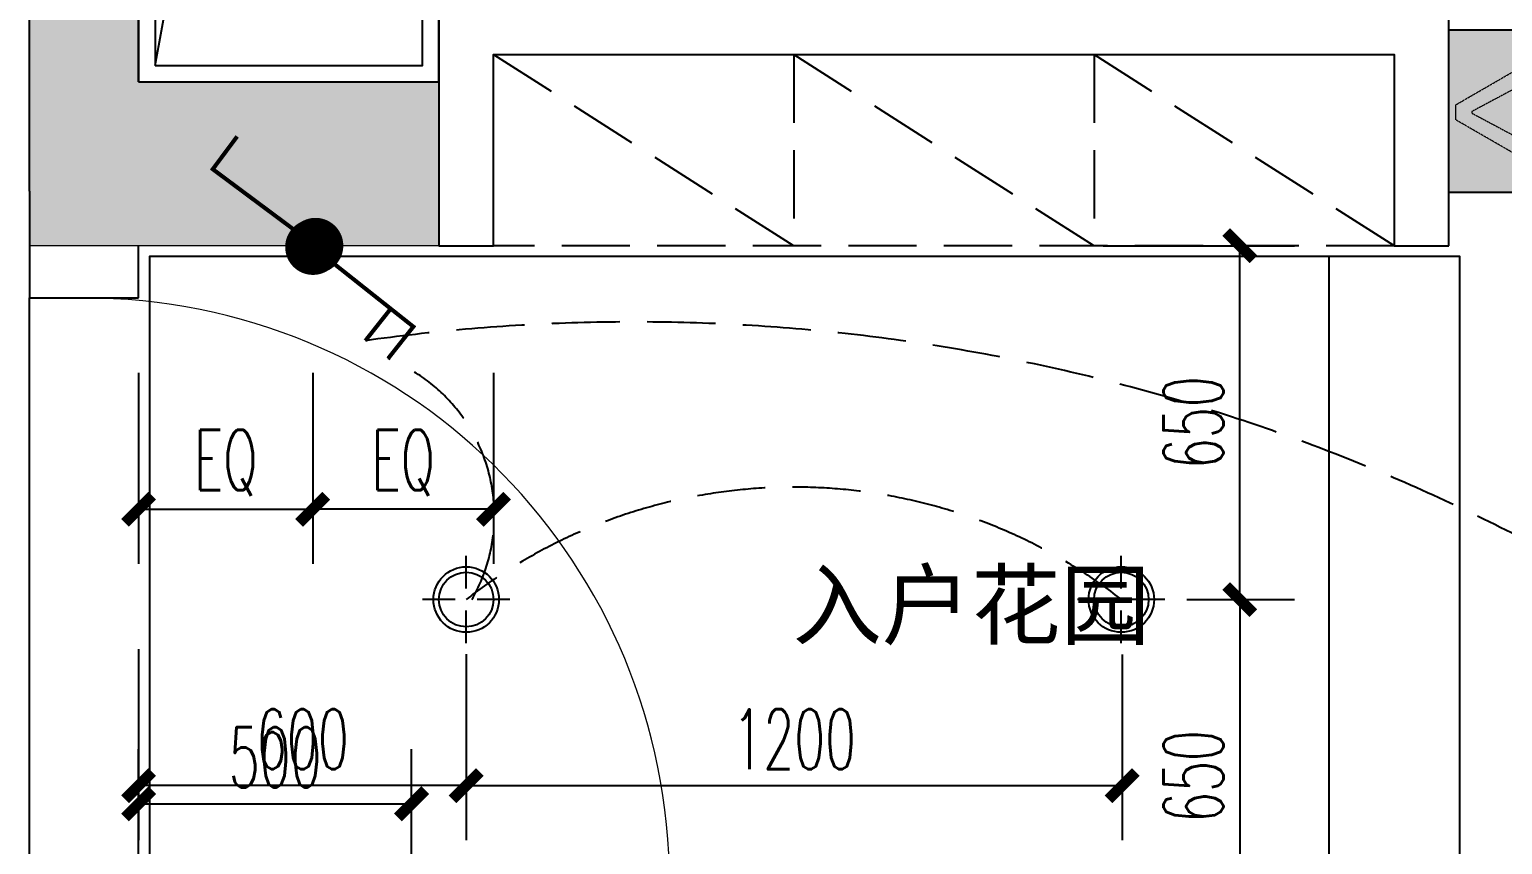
# Model space of a CAD drawing. Extents: x 184967 to 628822, y -100826 to 121332.
# Drawn here: x 392906 to 395604, y 40077 to 41570 of the extents above; entities that cross this region are included whole.
import ezdxf

# ---------------------------------------------------------------- set-up
doc = ezdxf.new("R2010")
doc.units = 0
doc.header["$MEASUREMENT"] = 0
for name, pattern in [('__DASH', [0.35, 0.25, -0.1]), ('DASH', [0.35, 0.25, -0.1]), ('HIDDEN', [0.375, 0.25, -0.125])]:
    doc.linetypes.add(name, pattern=pattern)
for name, color, linetype in [('0-活动家具', 55, 'Continuous'), ('E02-灯具开关连线', 6, 'Continuous'), ('lvtry', 9, 'Continuous'), ('P13-文字说明', 52, 'Continuous'), ('PUB_TEXT', 7, 'Continuous'), ('T-灯具尺寸', 55, 'Continuous'), ('T03-天花造型', 30, 'Continuous'), ('T05-天花灯具', 51, 'Continuous'), ('WALL', 145, 'Continuous'), ('WINDOW', 141, 'Continuous'), ('机电设备', 34, 'HIDDEN')]:
    doc.layers.add(name, color=color, linetype=linetype)
for name, color, linetype, lineweight in [('4#6#-col-2F~31F$0$COLU', 7, 'Continuous', 0), ('4#6#-col-2F~31F$0$COLU_HATCH', 251, 'Continuous', 0), ('E-插座', 60, 'Continuous', 30)]:
    doc.layers.add(name, color=color, linetype=linetype, lineweight=lineweight)
doc.styles.add('宋体', font='romans.shx', dxfattribs={"height": 2, "bigfont": 'gbcbig.shx'})
doc.styles.add('尺寸标注', font='txt.shx', dxfattribs={"width": 0.6, "height": 110})
doc.styles.add('文字标注', font='')
doc.styles.get('文字标注').set_extended_font_data('SimSun')
doc.dimstyles.new('1-50', dxfattribs={"dimscale": 50, "dimtxt": 110, "dimasz": 1, "dimexe": 2, "dimexo": 2, "dimgap": 0.6, "dimtad": 1, "dimdec": 0, "dimrnd": 5, "dimtxsty": '尺寸标注', "dimblk": 'ARCHTICK', "dimcen": 2.5, "dimclrd": 251, "dimclre": 251, "dimclrt": 50, "dimadec": 0, "dimazin": 0, "dimtfac": 1, "dimtdec": 0, "dimtix": 1, "dimtmove": 2, "dimatfit": 3, "dimldrblk": 'DOT', "dimfxl": 0, "dimarcsym": 0})

# ---------------------------------------------------------------- blocks, each defined once
blk = doc.blocks.new('A$C29605B22')
h = blk.add_hatch(color=256)
h.dxf.hatch_style = 1
h.paths.add_polyline_path([(166, 119.8), (132.7, 119.8), (84.3, 29.1), (81.6, 29.1), (33.2, 119.8), (0, 119.8), (69.1, 0), (96.8, 0)])
at = {"color": 8, "lineweight": 0}
for p, q in [((33.2, 119.8), (0, 119.8)), ((0, 119.8), (69.1, 0)), ((81.6, 29.1), (33.2, 119.8)), ((132.7, 119.8), (84.3, 29.1)), ((96.8, 0), (166, 119.8)), ((166, 119.8), (132.7, 119.8)), ((84.3, 29.1), (81.6, 29.1)), ((69.1, 0), (96.8, 0))]:
    blk.add_line(p, q, dxfattribs=at)
blk = doc.blocks.new('*U910')
at = {"color": 167, "ltscale": 400}
blk.add_lwpolyline([(9.659, 4.83), (0, 4.83), (0, 0), (9.659, 0)], close=True, dxfattribs=at)
at = {"color": 9, "true_color": 0xc8a7c8}
blk.add_solid([(0, 0), (0, 4.83), (9.659, 0), (9.659, 4.83)], dxfattribs=at)
at = {"xscale": 0.03246852822245483, "yscale": 0.03246852822245483, "zscale": 0.03246852822245483}
blk.add_blockref('A$C29605B22', (2.067, 0.414), dxfattribs=at)
blk = doc.blocks.new('_ArchTick')
at = {"color": 0, "linetype": 'ByBlock', "const_width": 0.4}
blk.add_lwpolyline([(-0.5, -0.5), (0.5, 0.5)], dxfattribs=at)
blk = doc.blocks.new('*D911')
at = {"layer": 'Defpoints', "color": 0, "transparency": 16777216}
for p in [(393605.5, 40151.8), (393105.5, 39878), (393605.5, 39873.7)]:
    blk.add_point(p, dxfattribs=at)
at = {"layer": 'E-插座', "color": 251, "lineweight": -2, "transparency": 16777216}
for p, q in [((393105.5, 39978), (393105.5, 40251.8)), ((393605.5, 39973.7), (393605.5, 40251.8)), ((393105.5, 40151.8), (393605.5, 40151.8))]:
    blk.add_line(p, q, dxfattribs=at)
at = {"layer": 'E-插座', "color": 251, "lineweight": -2, "transparency": 16777216, "xscale": 50, "yscale": 50, "zscale": 50, "rotation": 180}
blk.add_blockref('_ArchTick', (393105.5, 40151.8), dxfattribs=at)
at = {"layer": 'E-插座', "color": 251, "lineweight": -2, "transparency": 16777216, "xscale": 50, "yscale": 50, "zscale": 50}
blk.add_blockref('_ArchTick', (393605.5, 40151.8), dxfattribs=at)
at = {"layer": 'E-插座', "color": 50, "transparency": 16777216, "insert": (393355.5, 40236.8), "char_height": 110, "attachment_point": 5, "style": '尺寸标注'}
blk.add_mtext('500', dxfattribs=at)
blk = doc.blocks.new('_Dot')
at = {"color": 0, "linetype": 'ByBlock', "lineweight": -2}
blk.add_line((-0.5, 0), (-1, 0), dxfattribs=at)
at = {"color": 0, "linetype": 'ByBlock', "const_width": 0.5}
blk.add_lwpolyline([(-0.25, 0, 1), (0.25, 0, 1)], format="xyb", close=True, dxfattribs=at)
blk = doc.blocks.new('A$C2E5E4FD4')
for p, q in [((80, 100), (80, 160)), ((60, 80), (0, 80)), ((80, 0), (80, 60)), ((160, 80), (100, 80))]:
    blk.add_line(p, q)
blk.add_circle((80, 80), 60)
at = {"color": 250}
blk.add_circle((80, 80), 50, dxfattribs=at)
blk = doc.blocks.new('*D1016')
at = {"layer": 'Defpoints', "color": 0, "linetype": 'ByBlock', "transparency": 16777216}
for p in [(393705.5, 40525.8), (394907, 40525), (394907, 40185)]:
    blk.add_point(p, dxfattribs=at)
at = {"layer": 'T-灯具尺寸', "color": 251, "lineweight": -2, "transparency": 16777216}
for p, q in [((393705.5, 40425.8), (393705.5, 40085)), ((394907, 40425), (394907, 40085)), ((393705.5, 40185), (394907, 40185))]:
    blk.add_line(p, q, dxfattribs=at)
at = {"layer": 'T-灯具尺寸', "color": 251, "linetype": 'ByBlock', "lineweight": -2, "transparency": 16777216, "xscale": 50, "yscale": 50, "zscale": 50, "rotation": 180}
blk.add_blockref('_ArchTick', (393705.5, 40185), dxfattribs=at)
at = {"layer": 'T-灯具尺寸', "color": 251, "linetype": 'ByBlock', "lineweight": -2, "transparency": 16777216, "xscale": 50, "yscale": 50, "zscale": 50}
blk.add_blockref('_ArchTick', (394907, 40185), dxfattribs=at)
at = {"layer": 'T-灯具尺寸', "color": 50, "linetype": 'ByBlock', "transparency": 16777216, "insert": (394306.3, 40270), "char_height": 110, "attachment_point": 5, "style": '尺寸标注'}
blk.add_mtext('1200', dxfattribs=at)
blk = doc.blocks.new('*D1017')
at = {"layer": 'Defpoints', "color": 0, "linetype": 'ByBlock', "transparency": 16777216}
for p in [(393105.5, 41173.7), (393705.5, 40525.8), (393105.5, 40185)]:
    blk.add_point(p, dxfattribs=at)
at = {"layer": 'T-灯具尺寸', "color": 251, "lineweight": -2, "transparency": 16777216}
for p, q in [((393105.5, 40435), (393105.5, 40085)), ((393705.5, 40425.8), (393705.5, 40085)), ((393705.5, 40185), (393105.5, 40185))]:
    blk.add_line(p, q, dxfattribs=at)
at = {"layer": 'T-灯具尺寸', "color": 251, "linetype": 'ByBlock', "lineweight": -2, "transparency": 16777216, "xscale": 50, "yscale": 50, "zscale": 50, "rotation": 180}
blk.add_blockref('_ArchTick', (393105.5, 40185), dxfattribs=at)
at = {"layer": 'T-灯具尺寸', "color": 251, "linetype": 'ByBlock', "lineweight": -2, "transparency": 16777216, "xscale": 50, "yscale": 50, "zscale": 50}
blk.add_blockref('_ArchTick', (393705.5, 40185), dxfattribs=at)
at = {"layer": 'T-灯具尺寸', "color": 50, "linetype": 'ByBlock', "transparency": 16777216, "insert": (393405.5, 40270), "char_height": 110, "attachment_point": 5, "style": '尺寸标注'}
blk.add_mtext('600', dxfattribs=at)
blk = doc.blocks.new('*D1018')
at = {"layer": 'Defpoints', "color": 0, "linetype": 'ByBlock', "transparency": 16777216}
for p in [(393755.5, 41173.7), (395122.5, 41173.7), (394925.5, 40525.8)]:
    blk.add_point(p, dxfattribs=at)
at = {"layer": 'T-灯具尺寸', "color": 251, "lineweight": -2, "transparency": 16777216}
for p, q in [((394872.5, 41173.7), (395222.5, 41173.7)), ((395122.5, 40525.8), (395122.5, 41173.7)), ((395025.5, 40525.8), (395222.5, 40525.8))]:
    blk.add_line(p, q, dxfattribs=at)
at = {"layer": 'T-灯具尺寸', "color": 251, "linetype": 'ByBlock', "lineweight": -2, "transparency": 16777216, "xscale": 50, "yscale": 50, "zscale": 50}
for p, rotation in [((395122.5, 41173.7), 90), ((395122.5, 40525.8), 270)]:
    blk.add_blockref('_ArchTick', p, dxfattribs=dict(at, rotation=rotation))
at = {"layer": 'T-灯具尺寸', "color": 50, "linetype": 'ByBlock', "transparency": 16777216, "insert": (395037.5, 40849.8), "char_height": 110, "attachment_point": 5, "rotation": 90, "style": '尺寸标注'}
blk.add_mtext('650', dxfattribs=at)
blk = doc.blocks.new('*D1019')
at = {"layer": 'Defpoints', "color": 0, "linetype": 'ByBlock', "transparency": 16777216}
for p in [(394925.5, 40525.8), (393755.5, 39878), (395122.5, 39878)]:
    blk.add_point(p, dxfattribs=at)
at = {"layer": 'T-灯具尺寸', "color": 251, "lineweight": -2, "transparency": 16777216}
for p, q in [((395025.5, 40525.8), (395222.5, 40525.8)), ((395122.5, 40525.8), (395122.5, 39878)), ((394872.5, 39878), (395222.5, 39878))]:
    blk.add_line(p, q, dxfattribs=at)
at = {"layer": 'T-灯具尺寸', "color": 251, "linetype": 'ByBlock', "lineweight": -2, "transparency": 16777216, "xscale": 50, "yscale": 50, "zscale": 50}
for p, rotation in [((395122.5, 40525.8), 90), ((395122.5, 39878), 270)]:
    blk.add_blockref('_ArchTick', p, dxfattribs=dict(at, rotation=rotation))
at = {"layer": 'T-灯具尺寸', "color": 50, "linetype": 'ByBlock', "transparency": 16777216, "insert": (395037.5, 40201.9), "char_height": 110, "attachment_point": 5, "rotation": 90, "style": '尺寸标注'}
blk.add_mtext('650', dxfattribs=at)
blk = doc.blocks.new('*U1029')
at = {"color": 0, "const_width": 0.15}
for points in [[(0, 0.783), (0, 4.692), (1.496, 4.692)], [(0, 3.634), (1.496, 3.634)]]:
    blk.add_lwpolyline(points, dxfattribs=at)
at = {"const_width": 1.019}
blk.add_lwpolyline([(0, -0.51, 1), (0, 0.51, 1)], format="xyb", close=True, dxfattribs=at)
blk = doc.blocks.new('*U1030')
at = {"color": 0, "const_width": 0.15}
blk.add_lwpolyline([(0, 0.783), (0, 4.692), (1.496, 4.692)], dxfattribs=at)
at = {"const_width": 1.019}
blk.add_lwpolyline([(0, -0.51, 1), (0, 0.51, 1)], format="xyb", close=True, dxfattribs=at)
blk = doc.blocks.new('*D1040')
at = {"layer": 'Defpoints', "color": 0, "linetype": 'ByBlock', "transparency": 16777216}
for p in [(393424.3, 41179.6), (393105.5, 41173.7), (393424.3, 40691)]:
    blk.add_point(p, dxfattribs=at)
at = {"layer": 'E02-灯具开关连线', "color": 251, "lineweight": -2, "transparency": 16777216}
for p, q in [((393105.5, 40941), (393105.5, 40591)), ((393424.3, 40941), (393424.3, 40591)), ((393105.5, 40691), (393424.3, 40691))]:
    blk.add_line(p, q, dxfattribs=at)
at = {"layer": 'E02-灯具开关连线', "color": 251, "linetype": 'ByBlock', "lineweight": -2, "transparency": 16777216, "xscale": 50, "yscale": 50, "zscale": 50, "rotation": 180}
blk.add_blockref('_ArchTick', (393105.5, 40691), dxfattribs=at)
at = {"layer": 'E02-灯具开关连线', "color": 251, "linetype": 'ByBlock', "lineweight": -2, "transparency": 16777216, "xscale": 50, "yscale": 50, "zscale": 50}
blk.add_blockref('_ArchTick', (393424.3, 40691), dxfattribs=at)
at = {"layer": 'E02-灯具开关连线', "color": 50, "linetype": 'ByBlock', "transparency": 16777216, "insert": (393264.9, 40776), "char_height": 110, "attachment_point": 5, "style": '尺寸标注'}
blk.add_mtext('EQ', dxfattribs=at)
blk = doc.blocks.new('*D1041')
at = {"layer": 'Defpoints', "color": 0, "linetype": 'ByBlock', "transparency": 16777216}
for p in [(393424.3, 41179.6), (393755.5, 41173.7), (393424.3, 40691)]:
    blk.add_point(p, dxfattribs=at)
at = {"layer": 'E02-灯具开关连线', "color": 251, "lineweight": -2, "transparency": 16777216}
for p, q in [((393424.3, 40941), (393424.3, 40591)), ((393755.5, 40941), (393755.5, 40591)), ((393755.5, 40691), (393424.3, 40691))]:
    blk.add_line(p, q, dxfattribs=at)
at = {"layer": 'E02-灯具开关连线', "color": 251, "linetype": 'ByBlock', "lineweight": -2, "transparency": 16777216, "xscale": 50, "yscale": 50, "zscale": 50, "rotation": 180}
blk.add_blockref('_ArchTick', (393424.3, 40691), dxfattribs=at)
at = {"layer": 'E02-灯具开关连线', "color": 251, "linetype": 'ByBlock', "lineweight": -2, "transparency": 16777216, "xscale": 50, "yscale": 50, "zscale": 50}
blk.add_blockref('_ArchTick', (393755.5, 40691), dxfattribs=at)
at = {"layer": 'E02-灯具开关连线', "color": 50, "linetype": 'ByBlock', "transparency": 16777216, "insert": (393589.9, 40776), "char_height": 110, "attachment_point": 5, "style": '尺寸标注'}
blk.add_mtext('EQ', dxfattribs=at)
blk = doc.blocks.new('A$C59110635')
at = {"layer": 'lvtry', "ltscale": 10000}
for p, q in [((54.9, 539), (470, 620)), ((-20, 130), (54.9, 539))]:
    blk.add_line(p, q, dxfattribs=at)
for points in [[(-50, 100), (500, 100), (500, 650), (-50, 650)], [(-20, 130), (470, 130), (470, 620), (-20, 620)]]:
    blk.add_lwpolyline(points, close=True, dxfattribs=at)
at = {"layer": 'PUB_TEXT', "style": '宋体', "width": 0.7}
blk.add_text('Y', height=265.8, dxfattribs=at).set_placement((193.9, 243.8))
blk = doc.blocks.new('$DorLib2D$00000001')
for p, q in [((0.45, 0.975), (0.5, 0.975)), ((0.45, 0), (0.45, 0.975)), ((0.5, 0), (0.5, 0.975)), ((0.5, 0), (0.45, 0))]:
    blk.add_line(p, q)
at = {"lineweight": 13}
blk.add_arc((0.475, 0), 0.975, 91.4693, 180, dxfattribs=at)

msp = doc.modelspace()

# ---------------------------------------------------------------- hatches: boundary and pattern name
at = {"layer": '4#6#-col-2F~31F$0$COLU_HATCH'}
msp.add_hatch(color=252, dxfattribs=at).paths.add_polyline_path([(393105.5, 43073.7), (393105.5, 41473.7), (393655.5, 41473.7), (393655.5, 41173.7), (392905.5, 41173.7), (392905.5, 43073.7)])

# ---------------------------------------------------------------- linework, layer by layer
at = {"layer": '0-活动家具', "linetype": '__DASH', "ltscale": 500}
for p, q in [((393755.5, 41523.7), (394305.5, 41173.7)), ((394305.5, 41523.7), (394305.5, 41173.7)), ((394305.5, 41523.7), (394855.5, 41173.7)), ((394855.5, 41523.7), (394855.5, 41173.7)), ((394855.5, 41523.7), (395405.5, 41173.7))]:
    msp.add_line(p, q, dxfattribs=at)
msp.add_lwpolyline([(393755.5, 41523.7), (395405.5, 41523.7), (395405.5, 41173.7), (393755.5, 41173.7)], close=True, dxfattribs=at)
at = {"layer": '4#6#-col-2F~31F$0$COLU', "color": 6}
msp.add_lwpolyline([(393105.5, 43073.7), (393105.5, 41473.7), (393655.5, 41473.7), (393655.5, 41173.7), (392905.5, 41173.7), (392905.5, 43073.7)], close=True, dxfattribs=at)
at = {"layer": 'E02-灯具开关连线', "color": 6, "linetype": 'DASH', "ltscale": 500}
for centre, radius, start, end in [((394012.6, 37497.9), 3536.2, 50.7147, 97.9939), ((393448.2, 40679.8), 308.9, 330.1158, 68.3237), ((394305.7, 39753.2), 978.4, 52.0789, 127.8405)]:
    msp.add_arc(centre, radius, start, end, dxfattribs=at)
at = {"layer": 'T03-天花造型', "color": 55, "linetype": 'ByBlock'}
msp.add_lwpolyline([(395505.5, 41153.7), (393125.5, 41153.7), (393125.5, 39893.7), (395505.5, 39893.7)], dxfattribs=at)
msp.add_lwpolyline([(395285.5, 39893.7), (395525.5, 39893.7), (395525.5, 41153.7), (395285.5, 41153.7)], close=True, dxfattribs=at)
at = {"layer": 'WALL'}
for p, q in [((392905.5, 41273.7), (392905.5, 43073.7)), ((392905.5, 41273.7), (392905.5, 43073.7)), ((393105.5, 41473.7), (393105.5, 42873.7)), ((393105.5, 41473.7), (393105.5, 42873.7)), ((393105.5, 41473.7), (393655.5, 41473.7)), ((392905.5, 41273.7), (392905.5, 41078)), ((393105.5, 41078), (393105.5, 41173.7)), ((392905.5, 41078), (393105.5, 41078))]:
    msp.add_line(p, q, dxfattribs=at)
for points in [[(395505.5, 41173.7), (395505.5, 41773.7), (395305.5, 41773.7), (395305.5, 41623.7), (393655.5, 41623.7), (393655.5, 41173.7)], [(393655.5, 41173.7), (393755.5, 41173.7), (393755.5, 41523.7), (395405.5, 41523.7), (395405.5, 41173.7), (395505.5, 41173.7)]]:
    msp.add_lwpolyline(points, dxfattribs=at)
at = {"layer": 'WINDOW'}
msp.add_line((392905.5, 39978), (392905.5, 41078), dxfattribs=at)

# ---------------------------------------------------------------- block references
at = {"layer": 'E02-灯具开关连线', "color": 6}
for name, p, xscale, yscale, zscale, rotation in [('*U1030', (393429.5, 41173.7), 49.99999798980387, 49.99999798980387, 49.99999798980387, 53.33380380330814), ('*U1029', (393424.9, 41171.2), 49.99999798980386, 49.99999798980386, 49.99999798980386, 231.5901000614734)]:
    msp.add_blockref(name, p, dxfattribs=dict(at, xscale=xscale, yscale=yscale, zscale=zscale, rotation=rotation))
at = {"layer": 'lvtry'}
msp.add_blockref('A$C59110635', (393155.5, 41373.7), dxfattribs=at)
at = {"layer": 'T05-天花灯具'}
for p in [(393625.5, 40445.8), (394825.5, 40445.8)]:
    msp.add_blockref('A$C2E5E4FD4', p, dxfattribs=at)
at = {"layer": 'WINDOW', "xscale": 1100, "yscale": 1100, "zscale": 1100, "rotation": 270}
msp.add_blockref('$DorLib2D$00000001', (393005.5, 40528), dxfattribs=at)
at = {"layer": '机电设备', "xscale": -30.79905375026579, "yscale": 30.79905375026579, "zscale": 30.79905375026579, "rotation": 270}
msp.add_blockref('*U910', (395505.5, 41271.3), dxfattribs=at)

# ---------------------------------------------------------------- texts
at = {"layer": 'P13-文字说明', "color": 52, "style": '文字标注'}
msp.add_text('入户花园', height=120, dxfattribs=at).set_placement((394303.3, 40455.9, 0))

# ---------------------------------------------------------------- dimensions: what is measured, and where the dimension line sits
at = {"layer": 'E-插座'}
dim = msp.add_linear_dim(base=(393605.5, 40151.8), p1=(393105.5, 39878), p2=(393605.5, 39873.7), dimstyle='1-50', override={"dimfxl": 5, "dimfxlon": 1}, dxfattribs=at)
dim.commit()
dim.dimension.update_dxf_attribs({"geometry": '*D911', "text_midpoint": (393355.5, 40236.8)})
at = {"layer": 'E02-灯具开关连线', "color": 1, "linetype": 'ByBlock'}
dim = msp.add_linear_dim(base=(393424.3, 40691), p1=(393105.5, 41173.7), p2=(393424.3, 41179.6), text='EQ', dimstyle='1-50', override={"dimfxl": 5, "dimfxlon": 1}, dxfattribs=at)
dim.commit()
dim.dimension.update_dxf_attribs({"geometry": '*D1040', "text_midpoint": (393264.9, 40776)})
dim = msp.add_linear_dim(base=(393424.3, 40691), p1=(393755.5, 41173.7), p2=(393424.3, 41179.6), angle=180, text='EQ', dimstyle='1-50', override={"dimfxl": 5, "dimfxlon": 1}, dxfattribs=at)
dim.commit()
dim.dimension.update_dxf_attribs({"geometry": '*D1041', "text_midpoint": (393589.9, 40776)})
at = {"layer": 'T-灯具尺寸', "color": 1, "linetype": 'ByBlock'}
for base, p2, angle, picture, middle in [((395122.5, 41173.7), (393755.5, 41173.7), 90, '*D1018', (395037.5, 40849.8)), ((395122.5, 39878), (393755.5, 39878), 270, '*D1019', (395037.5, 40201.9))]:
    dim = msp.add_linear_dim(base=base, p1=(394925.5, 40525.8), p2=p2, angle=angle, dimstyle='1-50', override={"dimfxl": 5, "dimfxlon": 1}, dxfattribs=at)
    dim.commit()
    dim.dimension.update_dxf_attribs({"geometry": picture, "text_midpoint": middle})
for base, p1, p2, picture, middle in [((393105.5, 40185), (393705.5, 40525.8), (393105.5, 41173.7), '*D1017', (393405.5, 40270)), ((394907, 40185), (393705.5443, 40525.845), (394907, 40525), '*D1016', (394306.2722, 40270))]:
    dim = msp.add_linear_dim(base=base, p1=p1, p2=p2, dimstyle='1-50', override={"dimfxl": 5, "dimfxlon": 1}, dxfattribs=at)
    dim.commit()
    dim.dimension.update_dxf_attribs({"geometry": picture, "text_midpoint": middle})

doc.saveas('drawing.dxf')
